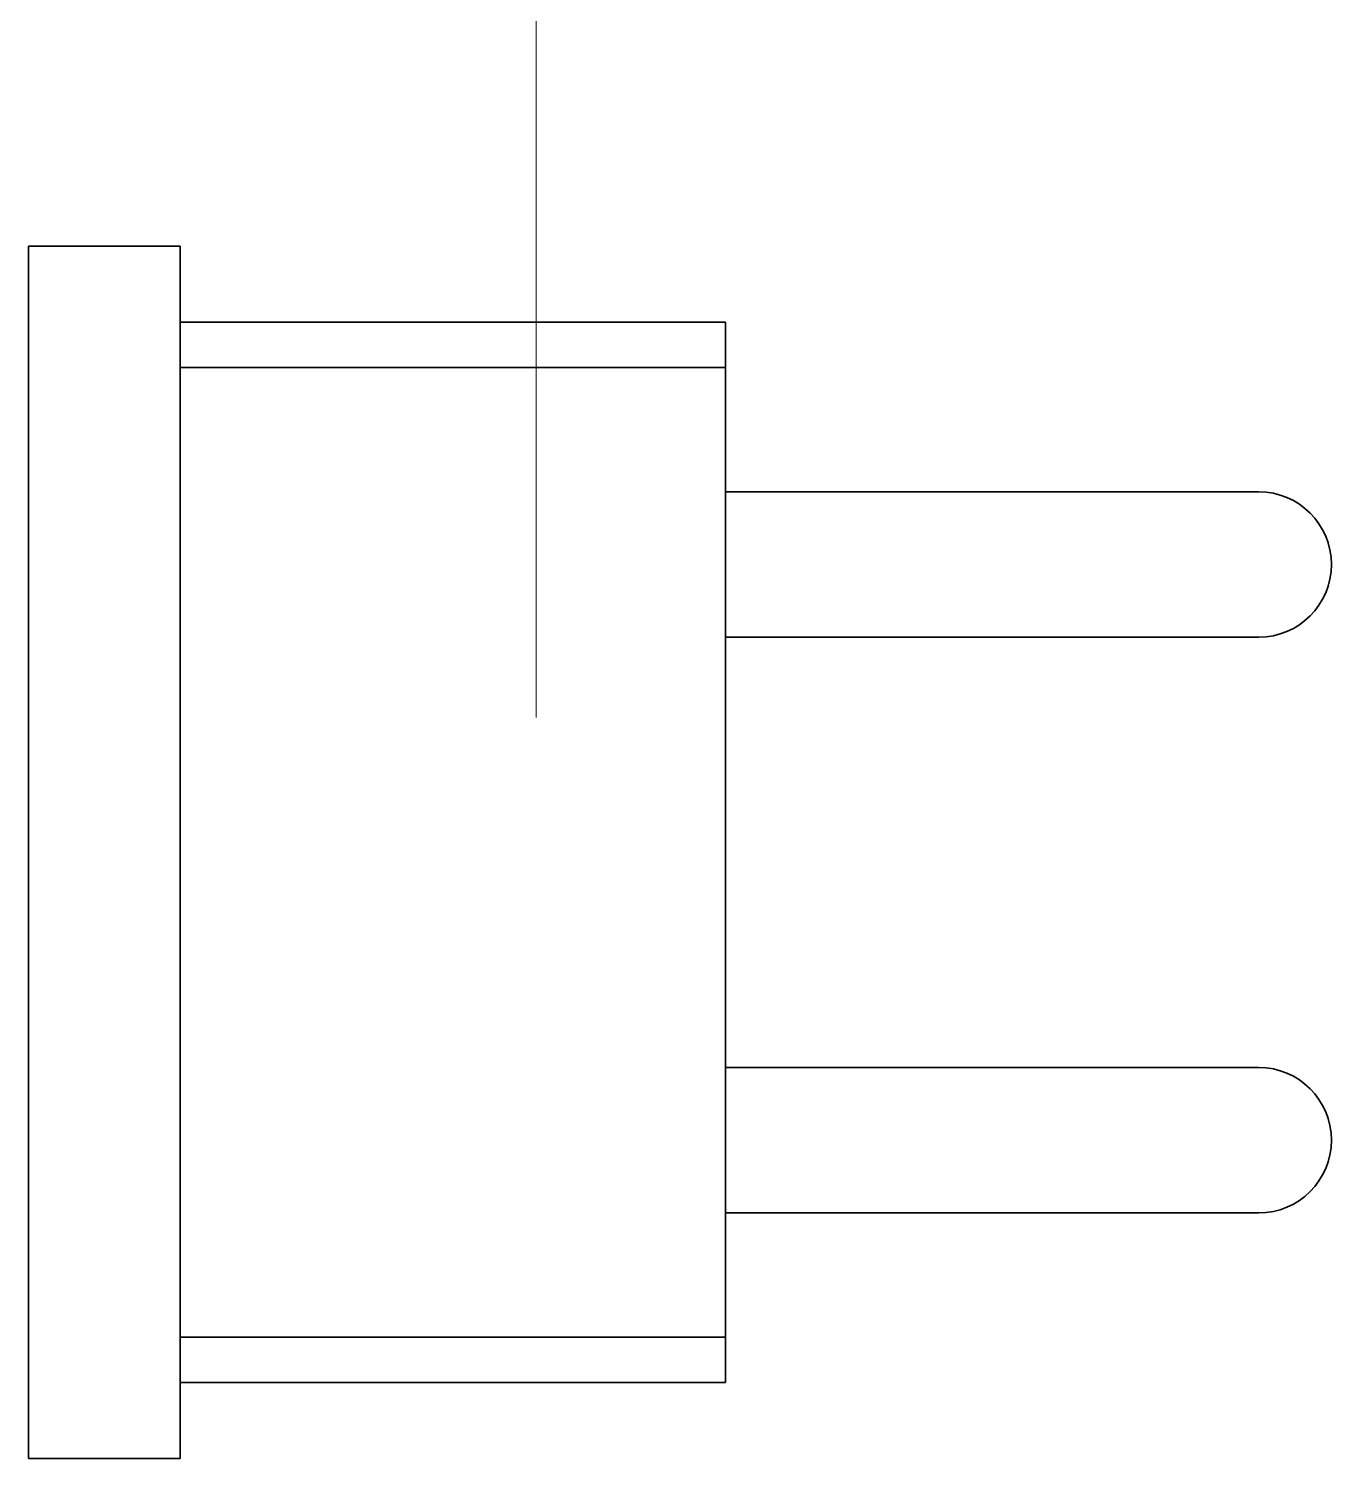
# Model space of a CAD drawing. Extents: x 6327 to 10269, y -393 to 3036.
# Drawn here: x 8163.07 to 8206.07, y 1275.58 to 1322.76 of the extents above; entities that cross this region are included whole.
import ezdxf

# ---------------------------------------------------------------- set-up
doc = ezdxf.new("R2010")
doc.units = 0
doc.header["$LTSCALE"] = 5
doc.layers.get('0').update_dxf_attribs({"linetype": 'CONTINUOUS', "lineweight": 0})
doc.layers.add('1', color=7, linetype='CONTINUOUS', true_color=0xffffff)

msp = doc.modelspace()

# ---------------------------------------------------------------- linework, layer by layer
at = {"color": 4}
msp.add_line((8179.823, 1400.026), (8179.823, 1300.026), dxfattribs=at)
at = {"layer": '1', "color": 7, "linetype": 'Continuous', "lineweight": 35}
for p, q in [((8168.073, 1315.576), (8163.073, 1315.576)), ((8163.073, 1275.576), (8163.073, 1315.576)), ((8168.073, 1275.576), (8168.073, 1315.576)), ((8186.073, 1313.076), (8168.073, 1313.076)), ((8186.073, 1311.576), (8186.073, 1313.076)), ((8168.073, 1311.576), (8186.073, 1311.576)), ((8186.073, 1279.576), (8186.073, 1311.576)), ((8203.673, 1307.476), (8186.073, 1307.476)), ((8186.073, 1302.676), (8203.673, 1302.676)), ((8203.673, 1288.476), (8186.073, 1288.476)), ((8186.073, 1283.676), (8203.673, 1283.676)), ((8168.073, 1279.576), (8186.073, 1279.576)), ((8186.073, 1278.076), (8186.073, 1279.576)), ((8186.073, 1278.076), (8168.073, 1278.076)), ((8163.073, 1275.576), (8168.073, 1275.576))]:
    msp.add_line(p, q, dxfattribs=at)
for centre, start, end in [((8203.673, 1305.076), 0, 90), ((8203.673, 1305.076), 270, 0), ((8203.673, 1286.076), 0, 90), ((8203.673, 1286.076), 270, 0)]:
    msp.add_arc(centre, 2.4, start, end, dxfattribs=at)

doc.saveas('drawing.dxf')
